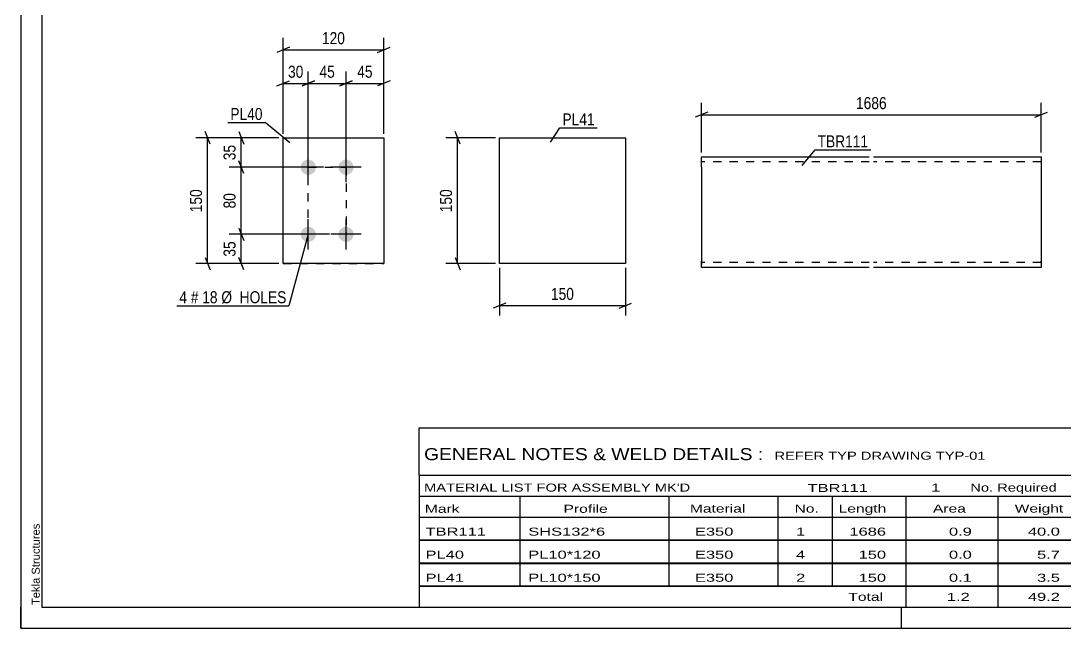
# Model space of a CAD drawing. Header units: millimetres. Extents: x 0 to 420, y 0 to 297.
# Drawn here: x 0 to 249, y 0 to 144.8 of the extents above; entities that cross this region are included whole.
import ezdxf

# ---------------------------------------------------------------- set-up
doc = ezdxf.new("R2010")
doc.units = ezdxf.units.MM
doc.linetypes.add('DXK_LINE_DOT2', pattern=[3.9198, 1.9599, -1.9599])
doc.styles.add('Arial', font='ARIAL.TTF', dxfattribs={"height": 0.2})
doc.styles.add('Arial Narrow', font='ARIALN.TTF', dxfattribs={"height": 0.2})

# ---------------------------------------------------------------- blocks, each defined once
blk = doc.blocks.new('Unknown-581591945-1127')
at = {"color": 5, "linetype": 'Continuous'}
for p, q in [((0, 297), (0, 0)), ((5, 292), (5, 5)), ((0, 0), (0, 5)), ((5, 5), (415, 5)), ((210, 0), (210, 5)), ((0, 0), (420, 0))]:
    blk.add_line(p, q, dxfattribs=at)
at = {"color": 174, "linetype": 'Continuous', "style": 'Arial'}
blk.add_text('Tekla Structures', height=1.9102, rotation=90, dxfattribs=at).set_placement((4.5, 5.5))
blk = doc.blocks.new('Bolt-581591945-2103 - 2040')
at = {"linetype": 'Continuous'}
for points in [[(68.54, 108.12), (68.16, 108.16), (67.81, 108.27), (67.48, 108.46), (67.2, 108.71), (66.98, 109.02), (66.83, 109.36), (66.75, 109.73), (66.75, 110.11), (66.83, 110.47), (66.98, 110.82), (67.2, 111.12), (67.48, 111.37), (67.81, 111.56), (68.16, 111.68), (68.54, 111.72), (68.91, 111.68), (69.27, 111.56), (69.6, 111.37), (69.88, 111.12), (70.1, 110.82), (70.25, 110.47), (70.33, 110.11), (70.33, 109.73), (70.25, 109.36), (70.1, 109.02), (69.88, 108.71), (69.6, 108.46), (69.27, 108.27), (68.91, 108.16)], [(77.54, 108.12), (77.16, 108.16), (76.81, 108.27), (76.48, 108.46), (76.2, 108.71), (75.98, 109.02), (75.83, 109.36), (75.75, 109.73), (75.75, 110.11), (75.83, 110.47), (75.98, 110.82), (76.2, 111.12), (76.48, 111.37), (76.81, 111.56), (77.16, 111.68), (77.54, 111.72), (77.91, 111.68), (78.27, 111.56), (78.6, 111.37), (78.88, 111.12), (79.1, 110.82), (79.25, 110.47), (79.33, 110.11), (79.33, 109.73), (79.25, 109.36), (79.1, 109.02), (78.88, 108.71), (78.6, 108.46), (78.27, 108.27), (77.91, 108.16)], [(68.54, 92.12), (68.16, 92.16), (67.81, 92.27), (67.48, 92.46), (67.2, 92.71), (66.98, 93.02), (66.83, 93.36), (66.75, 93.73), (66.75, 94.11), (66.83, 94.47), (66.98, 94.82), (67.2, 95.12), (67.48, 95.37), (67.81, 95.56), (68.16, 95.68), (68.54, 95.72), (68.91, 95.68), (69.27, 95.56), (69.6, 95.37), (69.88, 95.12), (70.1, 94.82), (70.25, 94.47), (70.33, 94.11), (70.33, 93.73), (70.25, 93.36), (70.1, 93.02), (69.88, 92.71), (69.6, 92.46), (69.27, 92.27), (68.91, 92.16)], [(77.54, 92.12), (77.16, 92.16), (76.81, 92.27), (76.48, 92.46), (76.2, 92.71), (75.98, 93.02), (75.83, 93.36), (75.75, 93.73), (75.75, 94.11), (75.83, 94.47), (75.98, 94.82), (76.2, 95.12), (76.48, 95.37), (76.81, 95.56), (77.16, 95.68), (77.54, 95.72), (77.91, 95.68), (78.27, 95.56), (78.6, 95.37), (78.88, 95.12), (79.1, 94.82), (79.25, 94.47), (79.33, 94.11), (79.33, 93.73), (79.25, 93.36), (79.1, 93.02), (78.88, 92.71), (78.6, 92.46), (78.27, 92.27), (77.91, 92.16)]]:
    blk.add_hatch(color=1, dxfattribs=at).paths.add_polyline_path(points)
at = {"color": 1, "linetype": 'Continuous'}
for p, q in [((68.54, 106.32), (68.54, 113.52)), ((77.54, 106.32), (77.54, 113.52)), ((72.14, 109.92), (64.94, 109.92)), ((81.14, 109.92), (73.94, 109.92)), ((68.54, 90.32), (68.54, 97.52)), ((77.54, 90.32), (77.54, 97.52)), ((72.14, 93.92), (64.94, 93.92)), ((81.14, 93.92), (73.94, 93.92))]:
    blk.add_line(p, q, dxfattribs=at)
blk = doc.blocks.new('Part-581591945-2108 - 2040')
at = {"color": 2, "linetype": 'Continuous'}
for p, q in [((62.54, 116.92), (86.54, 116.92)), ((62.54, 86.92), (62.54, 116.92)), ((86.54, 116.92), (86.54, 116.92)), ((86.54, 116.92), (86.54, 86.92)), ((86.54, 86.92), (62.54, 86.92)), ((62.54, 86.92), (62.54, 86.92))]:
    blk.add_line(p, q, dxfattribs=at)
at = {"color": 7, "linetype": 'DXK_LINE_DOT2'}
for p, q in [((62.54, 116.92), (86.54, 116.92)), ((62.54, 86.92), (86.54, 86.92)), ((62.54, 86.92), (62.54, 86.92))]:
    blk.add_line(p, q, dxfattribs=at)
blk = doc.blocks.new('Part-581591945-2231 - 2225')
at = {"color": 2, "linetype": 'Continuous'}
for p, q in [((114.15, 116.92), (144.15, 116.92)), ((114.15, 86.92), (114.15, 116.92)), ((144.15, 116.92), (144.15, 86.92)), ((144.15, 86.92), (114.15, 86.92))]:
    blk.add_line(p, q, dxfattribs=at)
blk = doc.blocks.new('Part-581591945-2256 - 2248')
at = {"color": 2, "linetype": 'Continuous'}
for p, q in [((162.32, 110.03), (162.32, 112.43)), ((162.32, 112.43), (202.32, 112.43)), ((203.32, 112.43), (243.32, 112.43)), ((243.32, 112.43), (243.32, 112.25)), ((243.32, 112.25), (243.32, 110.03)), ((162.32, 110.03), (162.32, 87.51)), ((243.32, 110.03), (243.32, 86.03)), ((162.32, 86.21), (162.32, 87.51)), ((162.32, 86.03), (162.32, 86.21)), ((202.32, 86.03), (162.32, 86.03)), ((243.32, 86.03), (203.32, 86.03))]:
    blk.add_line(p, q, dxfattribs=at)
at = {"color": 7, "linetype": 'DXK_LINE_DOT2'}
for p, q in [((202.32, 111.23), (162.32, 111.23)), ((243.32, 111.23), (203.32, 111.23)), ((243.32, 111.73), (243.32, 110.03)), ((162.32, 87.51), (162.32, 86.73)), ((162.32, 87.23), (162.32, 87.32)), ((202.32, 87.23), (162.32, 87.23)), ((243.32, 87.23), (203.32, 87.23)), ((243.32, 87.32), (243.32, 87.51)), ((243.32, 87.23), (243.32, 87.32)), ((243.32, 87.23), (243.32, 87.32))]:
    blk.add_line(p, q, dxfattribs=at)
blk = doc.blocks.new('Rectangle-581591945-2210 - 2040')
at = {"color": 1, "linetype": 'DXK_LINE_DOT2'}
blk.add_lwpolyline([(68.54, 109.92), (77.54, 109.92), (77.54, 93.92), (68.54, 93.92), (68.54, 109.92)], close=True, dxfattribs=at)
blk = doc.blocks.new('StraightDimension-581591945-2133 - 2040')
at = {"color": 7, "linetype": 'Continuous'}
for p, q in [((68.54, 110.92), (68.54, 132.77)), ((77.54, 110.92), (77.54, 132.77)), ((67.04, 129.32), (70.04, 130.52)), ((68.54, 129.92), (77.54, 129.92)), ((79.04, 130.52), (76.04, 129.32))]:
    blk.add_line(p, q, dxfattribs=at)
at = {"color": 0}
blk.add_wipeout([(75.47, 130.67), (75.47, 134.87), (70.61, 134.87), (70.61, 130.67)], dxfattribs=at)
at = {"color": 3, "style": 'Arial Narrow'}
blk.add_text('45', height=2.863, dxfattribs=at).set_placement((71.21, 131.27))
blk = doc.blocks.new('StraightDimension-581591945-2165 - 2040')
at = {"color": 7, "linetype": 'Continuous'}
for p, q in [((51.94, 95.42), (53.14, 92.42)), ((67.54, 93.92), (49.69, 93.92)), ((52.54, 86.92), (52.54, 93.92)), ((53.14, 85.42), (51.94, 88.42)), ((61.54, 86.92), (49.69, 86.92))]:
    blk.add_line(p, q, dxfattribs=at)
at = {"color": 0}
blk.add_wipeout([(51.79, 92.85), (47.59, 92.85), (47.59, 87.99), (51.79, 87.99)], dxfattribs=at)
at = {"color": 3, "style": 'Arial Narrow'}
blk.add_text('35', height=2.863, rotation=90.0002, dxfattribs=at).set_placement((51.19, 88.59))
blk = doc.blocks.new('StraightDimension-581591945-2123 - 2040')
at = {"color": 7, "linetype": 'Continuous'}
for p, q in [((62.54, 117.92), (62.54, 132.77)), ((68.54, 110.92), (68.54, 132.77)), ((61.04, 129.32), (64.04, 130.52)), ((62.54, 129.92), (68.54, 129.92)), ((70.04, 130.52), (67.04, 129.32))]:
    blk.add_line(p, q, dxfattribs=at)
at = {"color": 0}
blk.add_wipeout([(67.97, 130.67), (67.97, 134.87), (63.11, 134.87), (63.11, 130.67)], dxfattribs=at)
at = {"color": 3, "style": 'Arial Narrow'}
blk.add_text('30', height=2.863, dxfattribs=at).set_placement((63.71, 131.27))
blk = doc.blocks.new('StraightDimension-581591945-2112 - 2040')
at = {"color": 7, "linetype": 'Continuous'}
for p, q in [((62.54, 117.92), (62.54, 140.77)), ((86.54, 117.92), (86.54, 140.77)), ((64.04, 138.52), (61.04, 137.32)), ((62.54, 137.92), (86.54, 137.92)), ((85.04, 137.32), (88.04, 138.52))]:
    blk.add_line(p, q, dxfattribs=at)
at = {"color": 0}
blk.add_wipeout([(77.88, 138.67), (77.88, 142.87), (71.2, 142.87), (71.2, 138.67)], dxfattribs=at)
at = {"color": 3, "style": 'Arial Narrow'}
blk.add_text('120', height=2.863, dxfattribs=at).set_placement((71.8, 139.27))
blk = doc.blocks.new('StraightDimension-581591945-2143 - 2040')
at = {"color": 7, "linetype": 'Continuous'}
for p, q in [((77.54, 110.92), (77.54, 132.77)), ((86.54, 117.92), (86.54, 132.77)), ((76.04, 129.32), (79.04, 130.52)), ((77.54, 129.92), (86.54, 129.92)), ((88.04, 130.52), (85.04, 129.32))]:
    blk.add_line(p, q, dxfattribs=at)
at = {"color": 0}
blk.add_wipeout([(84.47, 130.67), (84.47, 134.87), (79.61, 134.87), (79.61, 130.67)], dxfattribs=at)
at = {"color": 3, "style": 'Arial Narrow'}
blk.add_text('45', height=2.863, dxfattribs=at).set_placement((80.21, 131.27))
blk = doc.blocks.new('StraightDimension-581591945-2154 - 2040')
at = {"color": 7, "linetype": 'Continuous'}
for p, q in [((45.14, 115.42), (43.94, 118.42)), ((61.54, 116.92), (41.69, 116.92)), ((44.54, 86.92), (44.54, 116.92)), ((43.94, 88.42), (45.14, 85.42)), ((61.54, 86.92), (41.69, 86.92))]:
    blk.add_line(p, q, dxfattribs=at)
at = {"color": 0}
blk.add_wipeout([(43.79, 105.26), (39.59, 105.26), (39.59, 98.58), (43.79, 98.58)], dxfattribs=at)
at = {"color": 3, "style": 'Arial Narrow'}
blk.add_text('150', height=2.863, rotation=90.0002, dxfattribs=at).set_placement((43.19, 99.18))
blk = doc.blocks.new('StraightDimension-581591945-2181 - 2040')
at = {"color": 7, "linetype": 'Continuous'}
for p, q in [((67.54, 109.92), (49.69, 109.92)), ((53.14, 108.42), (51.94, 111.42)), ((52.54, 93.92), (52.54, 109.92)), ((51.94, 95.42), (53.14, 92.42)), ((67.54, 93.92), (49.69, 93.92))]:
    blk.add_line(p, q, dxfattribs=at)
at = {"color": 0}
blk.add_wipeout([(51.79, 104.35), (47.59, 104.35), (47.59, 99.49), (51.79, 99.49)], dxfattribs=at)
at = {"color": 3, "style": 'Arial Narrow'}
blk.add_text('80', height=2.863, rotation=90.0002, dxfattribs=at).set_placement((51.19, 100.09))
blk = doc.blocks.new('StraightDimension-581591945-2194 - 2040')
at = {"color": 7, "linetype": 'Continuous'}
for p, q in [((51.94, 118.42), (53.14, 115.42)), ((61.54, 116.92), (49.69, 116.92)), ((52.54, 109.92), (52.54, 116.92)), ((67.54, 109.92), (49.69, 109.92)), ((53.14, 108.42), (51.94, 111.42))]:
    blk.add_line(p, q, dxfattribs=at)
at = {"color": 0}
blk.add_wipeout([(51.79, 115.85), (47.59, 115.85), (47.59, 110.99), (51.79, 110.99)], dxfattribs=at)
at = {"color": 3, "style": 'Arial Narrow'}
blk.add_text('35', height=2.863, rotation=90.0002, dxfattribs=at).set_placement((51.19, 111.59))
blk = doc.blocks.new('StraightDimension-581591945-2233 - 2225')
at = {"color": 7, "linetype": 'Continuous'}
for p, q in [((104.75, 115.42), (103.55, 118.42)), ((113.15, 116.92), (101.3, 116.92)), ((104.15, 86.92), (104.15, 116.92)), ((103.55, 88.42), (104.75, 85.42)), ((113.15, 86.92), (101.3, 86.92))]:
    blk.add_line(p, q, dxfattribs=at)
at = {"color": 0}
blk.add_wipeout([(103.4, 105.26), (99.2, 105.26), (99.2, 98.58), (103.4, 98.58)], dxfattribs=at)
at = {"color": 3, "style": 'Arial Narrow'}
blk.add_text('150', height=2.863, rotation=90.0002, dxfattribs=at).set_placement((102.8, 99.18))
blk = doc.blocks.new('StraightDimension-581591945-2240 - 2225')
at = {"color": 7, "linetype": 'Continuous'}
for p, q in [((114.15, 85.92), (114.15, 74.52)), ((144.15, 85.92), (144.15, 74.52)), ((115.65, 77.52), (112.65, 76.32)), ((142.65, 76.32), (145.65, 77.52)), ((114.15, 76.92), (144.15, 76.92))]:
    blk.add_line(p, q, dxfattribs=at)
at = {"color": 0}
blk.add_wipeout([(132.49, 77.67), (132.49, 81.87), (125.81, 81.87), (125.81, 77.67)], dxfattribs=at)
at = {"color": 3, "style": 'Arial Narrow'}
blk.add_text('150', height=2.863, dxfattribs=at).set_placement((126.41, 78.27))
blk = doc.blocks.new('StraightDimension-581591945-2261 - 2248')
at = {"color": 7, "linetype": 'Continuous'}
for p, q in [((162.32, 113.43), (162.32, 125.28)), ((243.32, 113.43), (243.32, 125.28)), ((163.82, 123.03), (160.82, 121.83)), ((162.32, 122.43), (243.32, 122.43)), ((241.82, 121.83), (244.82, 123.03))]:
    blk.add_line(p, q, dxfattribs=at)
at = {"color": 0}
blk.add_wipeout([(207.08, 123.18), (207.08, 127.38), (198.56, 127.38), (198.56, 123.18)], dxfattribs=at)
at = {"color": 3, "style": 'Arial Narrow'}
blk.add_text('1686', height=2.863, dxfattribs=at).set_placement((199.16, 123.78))
blk = doc.blocks.new('Unknown-581591945-3250')
at = {"color": 7, "linetype": 'Continuous'}
for p, q in [((95, 47.75), (255, 47.75)), ((95, 36.5), (95, 47.75)), ((255, 47.75), (255, 36.5)), ((95, 36.5), (255, 36.5)), ((95, 36.5), (95, 31.5)), ((255, 36.5), (255, 31.5)), ((95, 31.5), (255, 31.5)), ((95, 31.5), (95, 26.5)), ((119, 31.5), (119, 26.5)), ((154.5, 31.5), (154.5, 26.5)), ((180.5, 31.5), (180.5, 26.5)), ((193.5, 31.5), (193.5, 26.5)), ((211, 31.5), (211, 26.5)), ((233, 31.5), (233, 26.5)), ((255, 31.5), (255, 26.5)), ((95, 26.5), (255, 26.5)), ((95, 26.45), (95, 21.05)), ((95, 26.45), (255, 26.45)), ((119, 26.5), (119, 21)), ((154.5, 26.5), (154.5, 21)), ((180.5, 26.5), (180.5, 21)), ((193.5, 26.5), (193.5, 21)), ((211, 26.5), (211, 21)), ((233, 26.5), (233, 21)), ((255, 26.45), (255, 21.05)), ((95, 21.05), (255, 21.05)), ((95, 20.95), (95, 15.55)), ((95, 20.95), (255, 20.95)), ((119, 21), (119, 15.5)), ((154.5, 21), (154.5, 15.5)), ((180.5, 21), (180.5, 15.5)), ((193.5, 21), (193.5, 15.5)), ((211, 21), (211, 15.5)), ((233, 21), (233, 15.5)), ((255, 20.95), (255, 15.55)), ((95, 15.55), (255, 15.55)), ((95, 15.45), (95, 10.05)), ((95, 15.45), (255, 15.45)), ((119, 15.5), (119, 10)), ((154.5, 15.5), (154.5, 10)), ((180.5, 15.5), (180.5, 10)), ((193.5, 15.5), (193.5, 10)), ((211, 15.5), (211, 10)), ((233, 15.5), (233, 10)), ((255, 15.45), (255, 10.05)), ((95, 10.05), (255, 10.05)), ((95, 10), (255, 10)), ((95, 10), (95, 5)), ((211, 10), (211, 5)), ((233, 10), (233, 5)), ((255, 10), (255, 5)), ((95, 5), (255, 5))]:
    blk.add_line(p, q, dxfattribs=at)
at = {"color": 7, "style": 'Arial Narrow'}
for s, height, width, p in [('GENERAL NOTES & WELD DETAILS :', 2.8633, 1.4, (96.15, 40.06)), ('REFER TYP DRAWING TYP-01', 1.9089, 1.6, (179.7, 40.16)), ("MATERIAL LIST FOR ASSEMBLY MK'D", 1.9089, 1.6, (96.15, 32.56)), ('TBR111', 1.909, 1.794707, (187.59, 32.47)), ('1', 1.91, 1.794707, (217.08, 32.56)), ('No. Required', 1.9089, 1.6, (226.41, 32.56)), ('Mark', 1.909, 1.7, (96.34, 27.5)), ('Profile', 1.909, 1.7, (129.41, 27.5)), ('Material', 1.909, 1.7, (159.54, 27.56)), ('No.', 1.909, 1.7, (184.5, 27.56)), ('Length', 1.909, 1.7, (195, 27.56)), ('Area', 1.909, 1.7, (217.5, 27.56)), ('Weight', 1.909, 1.7, (237, 27.56))]:
    blk.add_text(s, height=height, dxfattribs=dict(at, width=width)).set_placement(p)
at = {"color": 7, "linetype": 'Continuous', "style": 'Arial Narrow'}
for s, height, width, p in [('TBR111', 1.909, 1.794707, (96.5, 22.06)), ('SHS132*6', 1.909, 1.794707, (121, 22.06)), ('E350', 1.909, 1.794707, (160.74, 22.06)), ('1', 1.91, 1.794707, (184.86, 22.06)), ('1686', 1.909, 1.794707, (197.58, 22.06)), ('0.9', 1.909, 1.794707, (221.32, 22.06)), ('40.0', 1.909, 1.794707, (240.14, 22.06)), ('PL40', 1.909, 1.794707, (96.5, 16.56)), ('PL10*120', 1.909, 1.794707, (121, 16.56)), ('E350', 1.909, 1.794707, (160.74, 16.56)), ('4', 1.91, 1.794707, (184.86, 16.56)), ('150', 1.909, 1.794707, (199.77, 16.56)), ('0.0', 1.909, 1.794707, (221.32, 16.56)), ('5.7', 1.909, 1.794707, (242.33, 16.56)), ('PL41', 1.909, 1.794707, (96.5, 11.06)), ('PL10*150', 1.909, 1.794707, (121, 11.06)), ('E350', 1.909, 1.794707, (160.74, 11.06)), ('2', 1.91, 1.794707, (184.86, 11.06)), ('150', 1.909, 1.794707, (199.77, 11.06)), ('0.1', 1.909, 1.794707, (221.32, 11.06)), ('3.5', 1.909, 1.794707, (242.33, 11.06)), ('Total', 1.909, 1.7, (197.33, 6.5)), ('1.2', 1.909, 1.794707, (220.83, 6.5)), ('49.2', 1.909, 1.794707, (240.14, 6.5))]:
    blk.add_text(s, height=height, dxfattribs=dict(at, width=width)).set_placement(p)
blk = doc.blocks.new('Mark-581591945-2099 - 2040')
at = {"color": 0}
blk.add_wipeout([(39.62, 77.48), (39.62, 80.48), (37.79, 80.48), (37.79, 77.48)], dxfattribs=at)
blk.add_wipeout([(39.62, 77.48), (39.62, 80.48), (37.79, 80.48), (37.79, 77.48)], dxfattribs=at)
blk.add_wipeout([(42.34, 77.48), (42.34, 80.48), (40.52, 80.48), (40.52, 77.48)], dxfattribs=at)
blk.add_wipeout([(42.34, 77.48), (42.34, 80.48), (40.52, 80.48), (40.52, 77.48)], dxfattribs=at)
at = {"color": 3, "style": 'Arial Narrow'}
blk.add_text('4', height=2.86, dxfattribs=at).set_placement((37.79, 77.48))
at = {"color": 0}
blk.add_wipeout([(46.9, 77.48), (46.9, 80.48), (43.24, 80.48), (43.24, 77.48)], dxfattribs=at)
blk.add_wipeout([(46.9, 77.48), (46.9, 80.48), (43.24, 80.48), (43.24, 77.48)], dxfattribs=at)
at = {"color": 3, "style": 'Arial Narrow'}
blk.add_text('#', height=2.86, dxfattribs=at).set_placement((40.52, 77.48))
at = {"color": 0}
blk.add_wipeout([(63.33, 77.48), (63.33, 80.48), (47.8, 80.48), (47.8, 77.48)], dxfattribs=at)
blk.add_wipeout([(63.33, 77.48), (63.33, 80.48), (47.8, 80.48), (47.8, 77.48)], dxfattribs=at)
at = {"color": 7, "linetype": 'Continuous'}
for p in [(68.54, 93.92), (37.19, 76.88)]:
    blk.add_line(p, (63.93, 76.88), dxfattribs=at)
at = {"color": 3, "style": 'Arial Narrow'}
for s, p in [('18', (43.24, 77.48)), ('Ø  HOLES', (47.8, 77.48))]:
    blk.add_text(s, height=2.863, dxfattribs=at).set_placement(p)
blk = doc.blocks.new('Mark-581591945-2104 - 2040')
at = {"color": 0}
blk.add_wipeout([(57.63, 121.18), (57.63, 124.18), (49.96, 124.18), (49.96, 121.18)], dxfattribs=at)
blk.add_wipeout([(57.63, 121.18), (57.63, 124.18), (49.96, 124.18), (49.96, 121.18)], dxfattribs=at)
at = {"color": 30, "linetype": 'Continuous'}
for p in [(49.36, 120.58), (64.13, 115.72)]:
    blk.add_line(p, (58.23, 120.58), dxfattribs=at)
at = {"color": 3, "style": 'Arial Narrow'}
blk.add_text('PL40', height=2.863, dxfattribs=at).set_placement((49.96, 121.18))
blk = doc.blocks.new('Mark-581591945-2227 - 2225')
at = {"color": 0}
blk.add_wipeout([(136.82, 119.9), (136.82, 122.9), (129.15, 122.9), (129.15, 119.9)], dxfattribs=at)
blk.add_wipeout([(136.82, 119.9), (136.82, 122.9), (129.15, 122.9), (129.15, 119.9)], dxfattribs=at)
at = {"color": 30, "linetype": 'Continuous'}
for p, q in [((126.31, 115.86), (128.55, 119.3)), ((128.55, 119.3), (137.42, 119.3))]:
    blk.add_line(p, q, dxfattribs=at)
at = {"color": 3, "style": 'Arial Narrow'}
blk.add_text('PL41', height=2.863, dxfattribs=at).set_placement((129.15, 119.9))
blk = doc.blocks.new('Mark-581591945-2252 - 2248')
at = {"color": 0}
blk.add_wipeout([(202.05, 114.65), (202.05, 117.65), (190, 117.65), (190, 114.65)], dxfattribs=at)
blk.add_wipeout([(202.05, 114.65), (202.05, 117.65), (190, 117.65), (190, 114.65)], dxfattribs=at)
at = {"color": 30, "linetype": 'Continuous'}
for p, q in [((186.32, 110.35), (189.4, 114.05)), ((189.4, 114.05), (202.65, 114.05))]:
    blk.add_line(p, q, dxfattribs=at)
at = {"color": 3, "style": 'Arial Narrow'}
blk.add_text('TBR111', height=2.863, dxfattribs=at).set_placement((190, 114.65))

msp = doc.modelspace()

# ---------------------------------------------------------------- block references
for name in ['Unknown-581591945-1127', 'Part-581591945-2108 - 2040', 'Part-581591945-2231 - 2225', 'Bolt-581591945-2103 - 2040', 'Part-581591945-2256 - 2248', 'Rectangle-581591945-2210 - 2040', 'Unknown-581591945-3250']:
    msp.add_blockref(name, (0, 0))

# ---------------------------------------------------------------- next in the draw order: block references
for name in ['StraightDimension-581591945-2133 - 2040', 'StraightDimension-581591945-2261 - 2248', 'Mark-581591945-2227 - 2225', 'StraightDimension-581591945-2233 - 2225', 'StraightDimension-581591945-2165 - 2040']:
    msp.add_blockref(name, (0, 0))

# ---------------------------------------------------------------- next in the draw order: block references
for name in ['StraightDimension-581591945-2123 - 2040', 'Mark-581591945-2252 - 2248', 'StraightDimension-581591945-2240 - 2225']:
    msp.add_blockref(name, (0, 0))

# ---------------------------------------------------------------- next in the draw order: block references
msp.add_blockref('StraightDimension-581591945-2112 - 2040', (0, 0))

# ---------------------------------------------------------------- next in the draw order: block references
for name in ['StraightDimension-581591945-2143 - 2040', 'StraightDimension-581591945-2154 - 2040']:
    msp.add_blockref(name, (0, 0))

# ---------------------------------------------------------------- next in the draw order: block references
msp.add_blockref('StraightDimension-581591945-2181 - 2040', (0, 0))

# ---------------------------------------------------------------- next in the draw order: block references
for name in ['StraightDimension-581591945-2194 - 2040', 'Mark-581591945-2099 - 2040']:
    msp.add_blockref(name, (0, 0))

# ---------------------------------------------------------------- next in the draw order: block references
msp.add_blockref('Mark-581591945-2104 - 2040', (0, 0))

doc.saveas('drawing.dxf')
